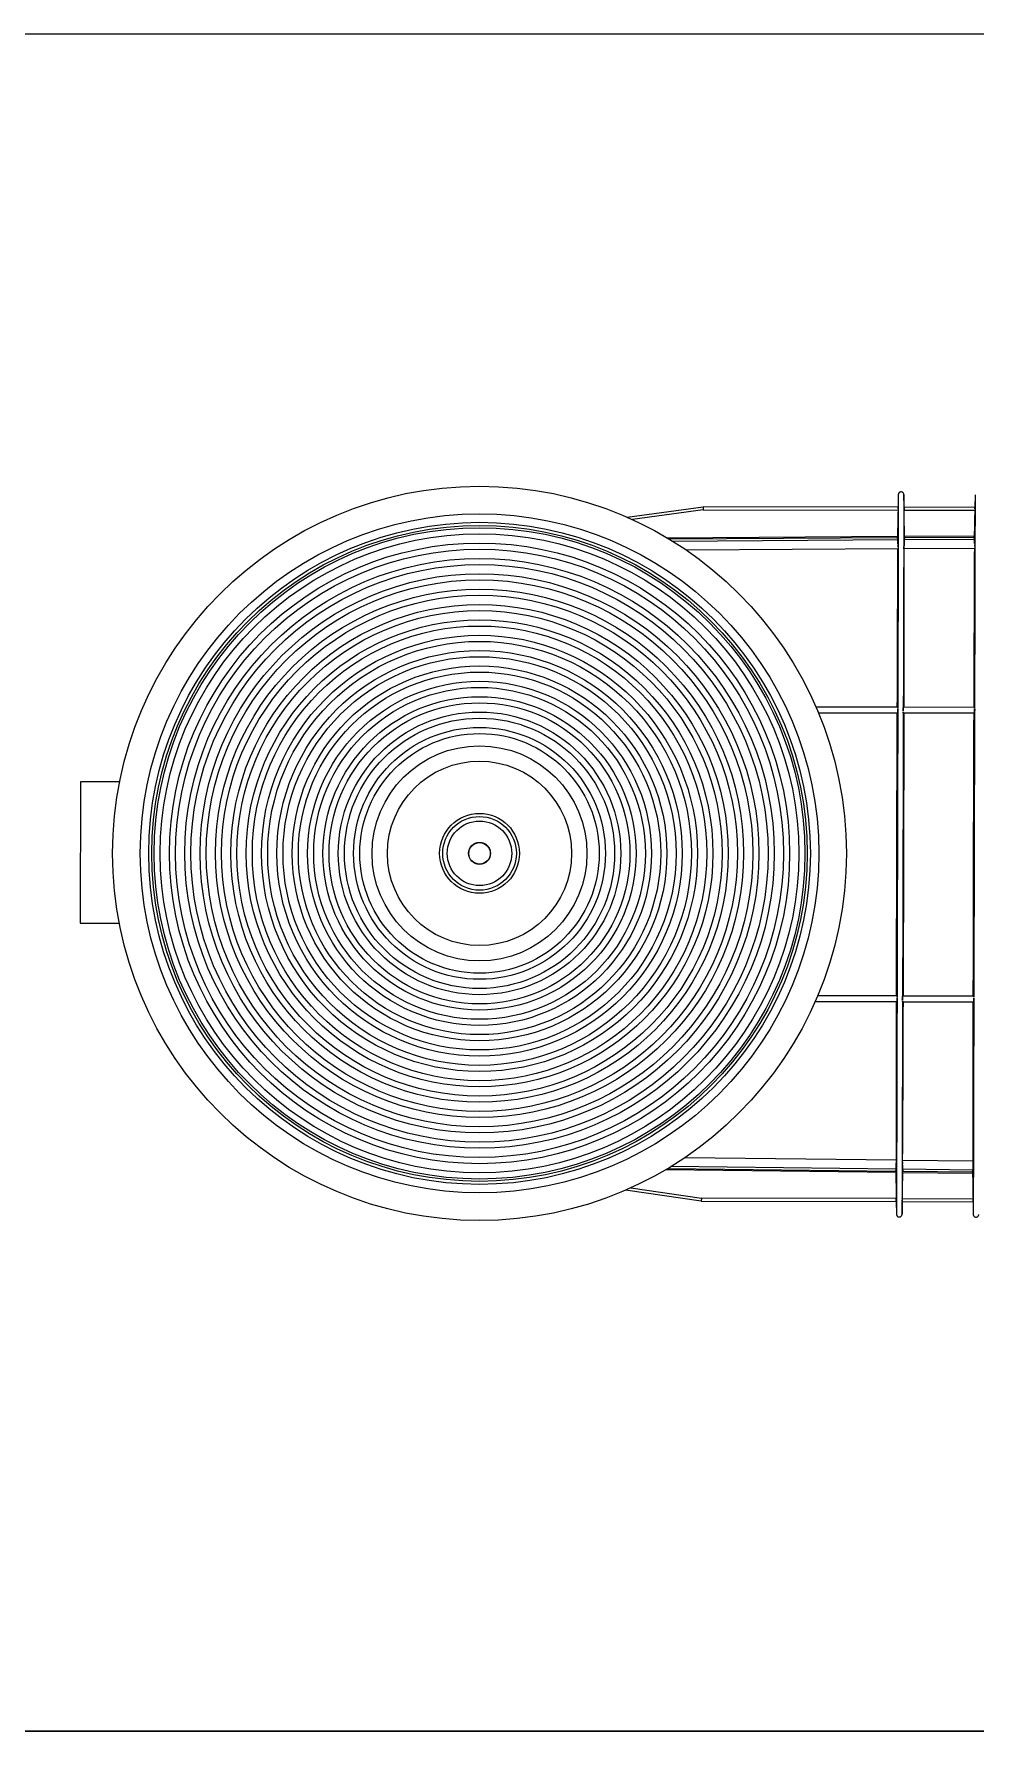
# Model space of a CAD drawing. Header units: millimetres. Extents: x 441156 to 441876, y 4514765 to 4515211.
# Drawn here: x 441279.2501 to 441279.4188, y 4514784.0771 to 4514784.3811 of the extents above; entities that cross this region are included whole.
import ezdxf

# ---------------------------------------------------------------- set-up
doc = ezdxf.new("R2010")
doc.units = ezdxf.units.MM
doc.layers.add('05 ESQUEMAS HIDRAULICOS nuevos_dwg _6_', color=7, linetype='Continuous', lineweight=18, true_color=0x767676)
doc.layers.add('A-DETL', color=7, linetype='Continuous', lineweight=50, true_color=0x008000)
doc.layers.add('LINEAS', color=7, linetype='Continuous', lineweight=9)

# ---------------------------------------------------------------- blocks, each defined once
blk = doc.blocks.new('05 ESQUEMAS HIDRAULICOS nuevos_dwg_A$C38CE57FF-1107634-01_ARQ_HIDRAULICA PISCINA ADULTOS')
at = {"layer": 'LINEAS', "color": 88, "true_color": 0x134c00}
for p, q in [((138.74, 317.19), (136.15, 298.74)), ((315.35, 298.74), (312.76, 317.19)), ((142.91, 248.11), (143.43, 308.18)), ((143.83, 307.52), (143.31, 248.12)), ((143.79, 248.03), (144.3, 306.74)), ((307.2, 306.74), (307.71, 248.03)), ((308.19, 248.12), (307.67, 307.52)), ((308.07, 308.18), (308.59, 248.11)), ((146.67, 303.08), (146.19, 247.99)), ((305.31, 247.99), (304.83, 303.08)), ((187.32, 248.04), (187.32, 269.27)), ((187.43, 269.22), (187.43, 247.93)), ((188.87, 247.93), (188.87, 268.6)), ((188.98, 268.55), (188.98, 248.05)), ((262.52, 248.05), (262.52, 268.55)), ((262.63, 268.6), (262.63, 247.93)), ((264.07, 247.93), (264.07, 269.22)), ((264.18, 269.27), (264.18, 248.04)), ((136.15, 246.41), (136.15, 227.99)), ((142.74, 228.11), (142.89, 246.29)), ((143.29, 246.28), (143.14, 228.11)), ((143.62, 228.03), (143.78, 246.37)), ((146.18, 246.41), (146.01, 227.99)), ((187.32, 228.04), (187.32, 246.36)), ((187.43, 246.47), (187.43, 227.93)), ((188.87, 227.93), (188.87, 246.47)), ((188.98, 246.35), (188.98, 228.05)), ((262.52, 228.05), (262.52, 246.35)), ((262.63, 246.47), (262.63, 227.93)), ((264.07, 227.93), (264.07, 246.47)), ((264.18, 246.36), (264.18, 228.04)), ((305.49, 227.99), (305.32, 246.41)), ((307.72, 246.37), (307.88, 228.03)), ((308.36, 228.11), (308.21, 246.28)), ((308.61, 246.29), (308.76, 228.11)), ((315.35, 227.99), (315.35, 246.41))]:
    blk.add_line(p, q, dxfattribs=at)
at = {"layer": 'LINEAS', "color": 88, "true_color": 0x134c00, "flags": 128}
for points in [[(244.15, 450.61), (244.15, 460.8), (207.35, 460.8), (207.35, 450.61)], [(136.15, 247.99), (136.15, 298.74), (135.35, 298.8), (138.13, 318.57)], [(313.37, 318.57), (316.15, 298.8), (315.35, 298.74), (315.35, 247.99)], [(135.35, 298.8), (135.35, 247.98), (132.06, 247.92)], [(319.44, 247.92), (316.15, 247.98), (316.15, 298.8)], [(132.06, 246.48), (135.35, 246.42), (135.35, 227.98), (132.06, 227.92)], [(319.44, 227.92), (316.15, 227.98), (316.15, 246.42), (319.44, 246.48)]]:
    blk.add_lwpolyline(points, dxfattribs=at)
at = {"layer": 'LINEAS', "color": 88, "true_color": 0x134c00}
for radius in [95.6, 88.4, 86.2, 85.4, 84.8, 83.2, 80.8, 79.2, 76.8, 75.2, 72.8, 71.2, 68.8, 67.2, 64.8, 63.2, 60.8, 59.2, 56.8, 55.2, 52.8, 51.2, 48.8, 47.2, 44.8, 43.2, 40.8, 39.2, 36.8, 35.2, 32.8, 31.2, 28, 24, 10.4, 9.6, 8.4, 2.87, 2.8]:
    blk.add_circle((225.75, 356.8), radius, dxfattribs=at)
for points, knots in [([(132.06, 247.92), (131.97, 247.91), (131.83, 247.89), (131.67, 247.8), (131.55, 247.71), (131.46, 247.59), (131.38, 247.43), (131.33, 247.2), (131.38, 246.97), (131.46, 246.81), (131.55, 246.69), (131.67, 246.6), (131.83, 246.51), (131.97, 246.49), (132.06, 246.48)], [0, 0, 0, 0, 0.119848, 0.184257, 0.25, 0.315743, 0.380152, 0.5, 0.619848, 0.684257, 0.75, 0.815743, 0.880152, 1, 1, 1, 1]), ([(187.55, 247.92), (176.2, 247.92), (164.35, 247.92), (151.99, 247.92), (150.46, 247.92), (148.94, 247.92), (147.46, 247.92), (145.83, 247.92), (143.97, 247.92), (141.95, 247.92), (140.01, 247.92), (138.27, 247.92), (136.92, 247.92), (135.95, 247.92), (135.23, 247.92), (135.2, 247.92), (134.95, 247.92), (134.67, 247.92), (134.28, 247.92), (133.83, 247.92), (133.37, 247.92), (132.95, 247.92), (132.57, 247.92), (131.92, 247.92), (132.06, 247.92), (132.06, 247.92)], [0, 0, 0, 0, 0.30841, 0.322065, 0.335929, 0.349961, 0.36345, 0.376321, 0.394184, 0.414003, 0.433726, 0.453804, 0.474939, 0.494971, 0.510122, 0.539793, 0.57052, 0.601072, 0.672805, 0.738199, 0.803673, 0.869095, 0.934568, 0.999995, 1, 1, 1, 1]), ([(136.15, 247.99), (136.04, 247.99), (135.94, 247.99), (135.75, 247.98), (135.66, 247.98), (135.44, 247.98), (135.35, 247.98), (135.35, 247.98)], [0, 0, 0, 0, 0.25, 0.25, 0.5, 0.5, 1, 1, 1, 1]), ([(142.91, 248.11), (142.29, 248.1), (141.67, 248.09), (141.05, 248.08), (139.42, 248.05), (137.78, 248.02), (136.15, 247.99)], [0.00155015, 0.00155015, 0.00155015, 0.00155015, 0.003875987, 0.003875987, 0.003875987, 0.010001636, 0.010001636, 0.010001636, 0.010001636]), ([(142.91, 248.11), (143.02, 248.11), (143.12, 248.11), (143.27, 248.12), (143.31, 248.12), (143.31, 248.12)], [0, 0, 0, 0, 0.5, 0.5, 1, 1, 1, 1]), ([(143.31, 248.12), (143.33, 248.12), (143.35, 248.11), (143.39, 248.11), (143.41, 248.1), (143.47, 248.1), (143.51, 248.09), (143.59, 248.09), (143.63, 248.08), (143.69, 248.07), (143.71, 248.07), (143.74, 248.07), (143.75, 248.07), (143.76, 248.07), (143.77, 248.07), (143.78, 248.06), (143.78, 248.06), (143.78, 248.06), (143.78, 248.05), (143.79, 248.05)], [0, 0, 0, 0, 0.125, 0.125, 0.25, 0.25, 0.5, 0.5, 0.75, 0.75, 0.875, 0.875, 0.9375, 0.9375, 0.96875, 0.96875, 0.984375, 0.984375, 0.9921875, 0.9921875, 0.9921875, 0.9921875]), ([(143.79, 248.05), (143.79, 248.05), (143.79, 248.04), (143.79, 248.03), (143.79, 248.03), (143.79, 248.03)], [0.9921875, 0.9921875, 0.9921875, 0.9921875, 0.99609375, 0.99609375, 1, 1, 1, 1]), ([(146.19, 247.99), (146.03, 247.99), (145.88, 247.99), (145.57, 247.99), (145.42, 247.99), (145.13, 248), (144.99, 248), (144.73, 248), (144.61, 248), (144.39, 248), (144.29, 248), (144.11, 248.01), (144.04, 248.01), (143.86, 248.01), (143.79, 248.02), (143.79, 248.03)], [0, 0, 0, 0, 0.125, 0.125, 0.25, 0.25, 0.375, 0.375, 0.5, 0.5, 0.625, 0.625, 0.75, 0.75, 1, 1, 1, 1]), ([(146.19, 247.99), (150.18, 248), (154.18, 248), (158.17, 248.01), (167.89, 248.02), (177.6, 248.03), (187.32, 248.04)], [0.00052793, 0.00052793, 0.00052793, 0.00052793, 0.01550395, 0.01550395, 0.01550395, 0.05193653, 0.05193653, 0.05193653, 0.05193653]), ([(187.32, 248.04), (187.34, 248.02), (187.35, 248), (187.37, 247.99), (187.39, 247.97), (187.41, 247.95), (187.43, 247.93)], [0, 0, 0, 0, 0.004143645, 0.004143645, 0.004143645, 0.008151643, 0.008151643, 0.008151643, 0.008151643]), ([(187.44, 247.93), (187.44, 247.93), (187.44, 247.92), (187.51, 247.92), (187.55, 247.92)], [0, 0, 0, 0, 0.45245, 1, 1, 1, 1]), ([(187.55, 247.92), (187.61, 247.92), (187.69, 247.9), (187.88, 247.87), (187.99, 247.86), (188.21, 247.86), (188.32, 247.87), (188.53, 247.9), (188.62, 247.92), (188.69, 247.92)], [0, 0, 0, 0, 0.25, 0.25, 0.5, 0.5, 0.75, 0.75, 1, 1, 1, 1]), ([(188.69, 247.92), (188.74, 247.92), (188.83, 247.92), (188.87, 247.93), (188.87, 247.93), (188.87, 247.93)], [0, 0, 0, 0, 0.4687541, 0.9375067, 1, 1, 1, 1]), ([(262.81, 247.92), (259.87, 247.92), (253.33, 247.92), (242.93, 247.92), (233.5, 247.92), (225.75, 247.92), (217.63, 247.92), (208.01, 247.92), (197.61, 247.92), (191.44, 247.92), (188.69, 247.92)], [0.6859431, 0.6859431, 0.6859431, 0.6859431, 0.7011858, 0.7198797, 0.7399681, 0.7500122, 0.7600564, 0.7820731, 0.7998041, 0.8140802, 0.8140802, 0.8140802, 0.8140802]), ([(188.87, 247.93), (188.89, 247.95), (188.91, 247.97), (188.93, 247.99), (188.95, 248.01), (188.96, 248.03), (188.98, 248.05)], [0.000135647, 0.000135647, 0.000135647, 0.000135647, 0.004143648, 0.004143648, 0.004143648, 0.008287296, 0.008287296, 0.008287296, 0.008287296]), ([(188.98, 248.05), (192.05, 248.05), (195.11, 248.05), (201.24, 248.06), (204.3, 248.07), (213.49, 248.07), (219.62, 248.07), (225.75, 248.07)], [0, 0, 0, 0, 0.125, 0.125, 0.25, 0.25, 0.5, 0.5, 0.5, 0.5]), ([(225.75, 248.07), (228.81, 248.07), (231.88, 248.07), (238.01, 248.07), (241.07, 248.07), (250.26, 248.06), (256.39, 248.05), (262.52, 248.05)], [0.5, 0.5, 0.5, 0.5, 0.625, 0.625, 0.75, 0.75, 1, 1, 1, 1]), ([(262.52, 248.05), (262.54, 248.03), (262.55, 248.01), (262.57, 247.99), (262.59, 247.97), (262.61, 247.95), (262.63, 247.93)], [0, 0, 0, 0, 0.004143648, 0.004143648, 0.004143648, 0.008151649, 0.008151649, 0.008151649, 0.008151649]), ([(262.64, 247.93), (262.64, 247.93), (262.64, 247.92), (262.72, 247.92), (262.79, 247.92), (262.81, 247.92)], [0, 0, 0, 0, 0.3673386, 0.8347371, 1, 1, 1, 1]), ([(262.81, 247.92), (262.88, 247.92), (262.97, 247.9), (263.18, 247.87), (263.29, 247.86), (263.51, 247.86), (263.62, 247.87), (263.81, 247.9), (263.89, 247.92), (263.95, 247.92)], [0, 0, 0, 0, 0.25, 0.25, 0.5, 0.5, 0.75, 0.75, 1, 1, 1, 1]), ([(263.95, 247.92), (263.99, 247.92), (264.06, 247.92), (264.06, 247.93), (264.06, 247.93)], [0, 0, 0, 0, 0.575156, 1, 1, 1, 1]), ([(319.44, 247.92), (319.26, 247.92), (318.88, 247.92), (318.34, 247.92), (317.78, 247.92), (317.2, 247.92), (316.83, 247.92), (316.5, 247.92), (316.28, 247.92), (316.15, 247.92), (315.55, 247.92), (314.59, 247.92), (313.24, 247.92), (311.5, 247.92), (309.57, 247.92), (307.43, 247.92), (305.37, 247.92), (303.45, 247.92), (301.66, 247.92), (299.83, 247.92), (287.26, 247.92), (275.3, 247.92), (263.95, 247.92)], [0, 0, 0, 0, 0.0818027, 0.1636103, 0.24544, 0.3271768, 0.4182356, 0.4423971, 0.4668373, 0.4907253, 0.5049452, 0.5249085, 0.5461149, 0.5659322, 0.5856229, 0.6062402, 0.6262486, 0.6416814, 0.6582886, 0.6749953, 0.6914037, 1, 1, 1, 1]), ([(264.07, 247.93), (264.09, 247.95), (264.11, 247.97), (264.13, 247.99), (264.15, 248), (264.16, 248.02), (264.18, 248.04)], [0.000135647, 0.000135647, 0.000135647, 0.000135647, 0.004143645, 0.004143645, 0.004143645, 0.00828729, 0.00828729, 0.00828729, 0.00828729]), ([(264.18, 248.04), (266.25, 248.04), (268.32, 248.04), (270.39, 248.04), (278.65, 248.03), (286.92, 248.02), (295.19, 248.01), (296.95, 248), (298.71, 248), (300.46, 248), (301.34, 248), (302.22, 248), (303.1, 248), (303.84, 247.99), (304.57, 247.99), (305.31, 247.99)], [0, 0, 0, 0, 0.00775197, 0.00775197, 0.00775197, 0.03875987, 0.03875987, 0.03875987, 0.0453482, 0.0453482, 0.0453482, 0.04864237, 0.04864237, 0.04864237, 0.0514086, 0.0514086, 0.0514086, 0.0514086]), ([(307.71, 248.03), (307.71, 248.02), (307.69, 248.02), (307.63, 248.02), (307.58, 248.01), (307.46, 248.01), (307.39, 248.01), (307.21, 248), (307.11, 248), (306.89, 248), (306.77, 248), (306.51, 248), (306.37, 248), (306.23, 247.99)], [0, 0, 0, 0, 0.125, 0.125, 0.25, 0.25, 0.375, 0.375, 0.5, 0.5, 0.625, 0.625, 0.75, 0.75, 0.75, 0.75]), ([(307.71, 248.05), (307.72, 248.06), (307.72, 248.06), (307.72, 248.06), (307.72, 248.06), (307.73, 248.06), (307.74, 248.07), (307.75, 248.07), (307.76, 248.07), (307.79, 248.07), (307.81, 248.08), (307.87, 248.08), (307.91, 248.09), (307.99, 248.09), (308.03, 248.1), (308.09, 248.1), (308.11, 248.11), (308.15, 248.11), (308.17, 248.12), (308.19, 248.12)], [0.0078125, 0.0078125, 0.0078125, 0.0078125, 0.015625, 0.015625, 0.03125, 0.03125, 0.0625, 0.0625, 0.125, 0.125, 0.25, 0.25, 0.5, 0.5, 0.75, 0.75, 0.875, 0.875, 1, 1, 1, 1]), ([(307.71, 248.03), (307.71, 248.03), (307.71, 248.03), (307.71, 248.04), (307.71, 248.05), (307.71, 248.05)], [0, 0, 0, 0, 0.00390625, 0.00390625, 0.0078125, 0.0078125, 0.0078125, 0.0078125]), ([(308.19, 248.12), (308.19, 248.12), (308.23, 248.12), (308.38, 248.11), (308.48, 248.11), (308.59, 248.11)], [0, 0, 0, 0, 0.5, 0.5, 1, 1, 1, 1]), ([(315.35, 247.99), (314.32, 248.01), (313.28, 248.03), (312.25, 248.05), (311.03, 248.07), (309.81, 248.09), (308.59, 248.11)], [0, 0, 0, 0, 0.003875987, 0.003875987, 0.003875987, 0.008451487, 0.008451487, 0.008451487, 0.008451487]), ([(316.15, 247.98), (316.15, 247.98), (316.13, 247.98), (316.05, 247.98), (315.99, 247.98), (315.77, 247.98), (315.56, 247.99), (315.35, 247.99)], [0, 0, 0, 0, 0.25, 0.25, 0.5, 0.5, 1, 1, 1, 1]), ([(319.44, 246.48), (319.53, 246.49), (319.67, 246.51), (319.83, 246.6), (319.95, 246.69), (320.04, 246.81), (320.12, 246.97), (320.17, 247.2), (320.12, 247.43), (320.04, 247.59), (319.95, 247.71), (319.83, 247.8), (319.67, 247.89), (319.53, 247.91), (319.44, 247.92)], [0, 0, 0, 0, 0.119848, 0.184257, 0.25, 0.315743, 0.380152, 0.5, 0.619848, 0.684257, 0.75, 0.815743, 0.880152, 1, 1, 1, 1]), ([(187.55, 246.48), (176.2, 246.48), (164.35, 246.48), (151.99, 246.48), (150.46, 246.48), (148.94, 246.48), (147.46, 246.48), (145.83, 246.48), (143.97, 246.48), (141.95, 246.48), (140.01, 246.48), (138.27, 246.48), (136.92, 246.48), (135.95, 246.48), (135.23, 246.48), (135.2, 246.48), (134.95, 246.48), (134.67, 246.48), (134.28, 246.48), (133.83, 246.48), (133.37, 246.48), (132.95, 246.48), (132.57, 246.48), (131.92, 246.48), (132.06, 246.48), (132.06, 246.48)], [0, 0, 0, 0, 0.30841, 0.322065, 0.335929, 0.349961, 0.36345, 0.376321, 0.394184, 0.414003, 0.433726, 0.453804, 0.474939, 0.494971, 0.510122, 0.539793, 0.57052, 0.601072, 0.672805, 0.738199, 0.803673, 0.869095, 0.934568, 0.999995, 1, 1, 1, 1]), ([(135.35, 246.42), (135.35, 246.42), (135.37, 246.42), (135.45, 246.42), (135.51, 246.42), (135.73, 246.42), (135.94, 246.41), (136.15, 246.41)], [0, 0, 0, 0, 0.25, 0.25, 0.5, 0.5, 1, 1, 1, 1]), ([(136.15, 246.41), (136.44, 246.4), (136.72, 246.4), (137.01, 246.39), (138.15, 246.37), (139.29, 246.35), (140.43, 246.33), (141.25, 246.32), (142.07, 246.31), (142.89, 246.29)], [0, 0, 0, 0, 0.001068999, 0.001068999, 0.001068999, 0.005344995, 0.005344995, 0.005344995, 0.008431652, 0.008431652, 0.008431652, 0.008431652]), ([(143.29, 246.28), (143.29, 246.28), (143.25, 246.29), (143.1, 246.29), (143, 246.29), (142.89, 246.29)], [0, 0, 0, 0, 0.5, 0.5, 1, 1, 1, 1]), ([(143.78, 246.37), (143.77, 246.37), (143.77, 246.37), (143.77, 246.36), (143.77, 246.35), (143.77, 246.35), (143.77, 246.34), (143.76, 246.34), (143.76, 246.34), (143.75, 246.33), (143.75, 246.33), (143.73, 246.33), (143.72, 246.33), (143.69, 246.33), (143.67, 246.33), (143.61, 246.32), (143.57, 246.31), (143.49, 246.31), (143.45, 246.3), (143.39, 246.3), (143.37, 246.29), (143.33, 246.29), (143.31, 246.29), (143.29, 246.28)], [0, 0, 0, 0, 0.003906, 0.003906, 0.007813, 0.007813, 0.015625, 0.015625, 0.03125, 0.03125, 0.0625, 0.0625, 0.125, 0.125, 0.25, 0.25, 0.5, 0.5, 0.75, 0.75, 0.875, 0.875, 1, 1, 1, 1]), ([(143.78, 246.37), (143.78, 246.38), (143.79, 246.38), (143.86, 246.39), (143.9, 246.39), (144.02, 246.39), (144.1, 246.39), (144.27, 246.4), (144.37, 246.4), (144.6, 246.4), (144.72, 246.4), (144.98, 246.4), (145.12, 246.4), (145.26, 246.41)], [0, 0, 0, 0, 0.125, 0.125, 0.25, 0.25, 0.375, 0.375, 0.5, 0.5, 0.625, 0.625, 0.75, 0.75, 0.75, 0.75]), ([(187.32, 246.36), (187.03, 246.36), (186.75, 246.36), (186.46, 246.36), (185.32, 246.36), (184.18, 246.36), (183.04, 246.36), (180.76, 246.36), (178.48, 246.37), (176.2, 246.37), (167.08, 246.38), (157.95, 246.39), (148.83, 246.4)], [0, 0, 0, 0, 0.001069, 0.001069, 0.001069, 0.00534499, 0.00534499, 0.00534499, 0.01389699, 0.01389699, 0.01389699, 0.04810495, 0.04810495, 0.04810495, 0.04810495]), ([(187.43, 246.47), (187.43, 246.47), (187.42, 246.46), (187.42, 246.46), (187.4, 246.44), (187.38, 246.42), (187.36, 246.4), (187.34, 246.38), (187.33, 246.37), (187.32, 246.36)], [0.000135647, 0.000135647, 0.000135647, 0.000135647, 0.001068999, 0.001068999, 0.001068999, 0.005344995, 0.005344995, 0.005344995, 0.00828729, 0.00828729, 0.00828729, 0.00828729]), ([(187.55, 246.48), (187.51, 246.48), (187.44, 246.48), (187.44, 246.47), (187.44, 246.47)], [0, 0, 0, 0, 0.51479, 1, 1, 1, 1]), ([(188.69, 246.48), (188.62, 246.48), (188.53, 246.5), (188.32, 246.53), (188.21, 246.54), (187.99, 246.54), (187.88, 246.53), (187.69, 246.5), (187.61, 246.48), (187.55, 246.48)], [0, 0, 0, 0, 0.25, 0.25, 0.5, 0.5, 0.75, 0.75, 1, 1, 1, 1]), ([(262.81, 246.48), (259.87, 246.48), (253.33, 246.48), (242.93, 246.48), (233.5, 246.48), (225.75, 246.48), (217.63, 246.48), (208.01, 246.48), (197.61, 246.48), (191.44, 246.48), (188.69, 246.48)], [0.6859431, 0.6859431, 0.6859431, 0.6859431, 0.7011858, 0.7198797, 0.7399681, 0.7500122, 0.7600564, 0.7820731, 0.7998041, 0.8140802, 0.8140802, 0.8140802, 0.8140802]), ([(188.86, 246.47), (188.86, 246.47), (188.86, 246.47), (188.79, 246.48), (188.71, 246.48), (188.69, 246.48)], [0, 0, 0, 0, 0.318255, 0.7865, 1, 1, 1, 1]), ([(188.98, 246.35), (188.98, 246.36), (188.97, 246.36), (188.97, 246.37), (188.95, 246.39), (188.93, 246.41), (188.91, 246.43), (188.9, 246.44), (188.88, 246.46), (188.87, 246.47)], [0, 0, 0, 0, 0.001068999, 0.001068999, 0.001068999, 0.005344995, 0.005344995, 0.005344995, 0.008151649, 0.008151649, 0.008151649, 0.008151649]), ([(244.13, 246.33), (241.07, 246.33), (238.01, 246.33), (231.88, 246.33), (228.81, 246.33), (219.62, 246.33), (213.49, 246.33), (204.3, 246.33), (201.24, 246.34), (195.11, 246.35), (192.05, 246.35), (188.98, 246.35)], [0.25, 0.25, 0.25, 0.25, 0.375, 0.375, 0.5, 0.5, 0.75, 0.75, 0.875, 0.875, 1, 1, 1, 1]), ([(262.63, 246.47), (262.63, 246.46), (262.62, 246.46), (262.62, 246.46), (262.6, 246.44), (262.58, 246.42), (262.56, 246.4), (262.54, 246.38), (262.53, 246.37), (262.52, 246.35)], [0.000135647, 0.000135647, 0.000135647, 0.000135647, 0.001068999, 0.001068999, 0.001068999, 0.005344995, 0.005344995, 0.005344995, 0.008287296, 0.008287296, 0.008287296, 0.008287296]), ([(262.81, 246.48), (262.77, 246.48), (262.68, 246.48), (262.63, 246.47), (262.63, 246.47), (262.63, 246.47)], [0, 0, 0, 0, 0.418085, 0.885568, 1, 1, 1, 1]), ([(263.95, 246.48), (263.89, 246.48), (263.81, 246.5), (263.62, 246.53), (263.51, 246.54), (263.29, 246.54), (263.18, 246.53), (262.97, 246.5), (262.88, 246.48), (262.81, 246.48)], [0, 0, 0, 0, 0.25, 0.25, 0.5, 0.5, 0.75, 0.75, 1, 1, 1, 1]), ([(264.06, 246.47), (264.06, 246.47), (264.06, 246.48), (263.99, 246.48), (263.95, 246.48)], [0, 0, 0, 0, 0.391046, 1, 1, 1, 1]), ([(319.44, 246.48), (319.26, 246.48), (318.88, 246.48), (318.34, 246.48), (317.78, 246.48), (317.2, 246.48), (316.83, 246.48), (316.5, 246.48), (316.28, 246.48), (316.15, 246.48), (315.55, 246.48), (314.59, 246.48), (313.24, 246.48), (311.5, 246.48), (309.57, 246.48), (307.43, 246.48), (305.37, 246.48), (303.45, 246.48), (301.66, 246.48), (299.83, 246.48), (287.26, 246.48), (275.3, 246.48), (263.95, 246.48)], [0, 0, 0, 0, 0.081803, 0.16361, 0.24544, 0.327177, 0.418236, 0.442397, 0.466837, 0.490725, 0.504945, 0.524909, 0.546115, 0.565932, 0.585623, 0.60624, 0.626249, 0.641681, 0.658289, 0.674995, 0.691404, 1, 1, 1, 1]), ([(264.18, 246.36), (264.18, 246.36), (264.17, 246.37), (264.17, 246.37), (264.15, 246.39), (264.13, 246.41), (264.11, 246.43), (264.1, 246.44), (264.08, 246.46), (264.07, 246.47)], [0, 0, 0, 0, 0.001068999, 0.001068999, 0.001068999, 0.005344995, 0.005344995, 0.005344995, 0.008151643, 0.008151643, 0.008151643, 0.008151643]), ([(305.32, 246.41), (305.18, 246.41), (305.03, 246.41), (304.88, 246.41), (303.74, 246.41), (302.6, 246.4), (301.46, 246.4), (296.9, 246.4), (292.33, 246.39), (287.77, 246.39), (279.91, 246.38), (272.05, 246.37), (264.18, 246.36)], [0.00051063, 0.00051063, 0.00051063, 0.00051063, 0.001069, 0.001069, 0.001069, 0.00534499, 0.00534499, 0.00534499, 0.02244898, 0.02244898, 0.02244898, 0.05193653, 0.05193653, 0.05193653, 0.05193653]), ([(305.32, 246.41), (305.48, 246.41), (305.64, 246.41), (305.94, 246.41), (306.09, 246.41), (306.38, 246.4), (306.52, 246.4), (306.78, 246.4), (306.9, 246.4), (307.12, 246.4), (307.22, 246.4), (307.4, 246.39), (307.47, 246.39), (307.66, 246.38), (307.72, 246.38), (307.72, 246.37)], [0, 0, 0, 0, 0.125, 0.125, 0.25, 0.25, 0.375, 0.375, 0.5, 0.5, 0.625, 0.625, 0.75, 0.75, 1, 1, 1, 1]), ([(307.73, 246.35), (307.73, 246.35), (307.73, 246.36), (307.73, 246.37), (307.73, 246.37), (307.72, 246.37)], [0.9921875, 0.9921875, 0.9921875, 0.9921875, 0.99609375, 0.99609375, 1, 1, 1, 1]), ([(308.21, 246.28), (308.19, 246.29), (308.17, 246.29), (308.13, 246.29), (308.11, 246.3), (308.05, 246.3), (308.01, 246.31), (307.93, 246.32), (307.89, 246.32), (307.83, 246.32), (307.81, 246.33), (307.78, 246.33), (307.77, 246.33), (307.75, 246.33), (307.75, 246.34), (307.74, 246.34), (307.74, 246.34), (307.73, 246.34), (307.73, 246.34), (307.73, 246.35)], [0, 0, 0, 0, 0.125, 0.125, 0.25, 0.25, 0.5, 0.5, 0.75, 0.75, 0.875, 0.875, 0.9375, 0.9375, 0.96875, 0.96875, 0.984375, 0.984375, 0.9921875, 0.9921875, 0.9921875, 0.9921875]), ([(308.61, 246.29), (308.5, 246.29), (308.4, 246.29), (308.25, 246.29), (308.21, 246.28), (308.21, 246.28)], [0, 0, 0, 0, 0.5, 0.5, 1, 1, 1, 1]), ([(308.61, 246.29), (309.61, 246.31), (310.62, 246.33), (311.63, 246.34), (312.87, 246.37), (314.11, 246.39), (315.35, 246.41)], [0.001569978, 0.001569978, 0.001569978, 0.001569978, 0.005344995, 0.005344995, 0.005344995, 0.01000163, 0.01000163, 0.01000163, 0.01000163]), ([(315.35, 246.41), (315.46, 246.41), (315.56, 246.41), (315.75, 246.42), (315.84, 246.42), (316.06, 246.42), (316.15, 246.42), (316.15, 246.42)], [0, 0, 0, 0, 0.25, 0.25, 0.5, 0.5, 1, 1, 1, 1]), ([(132.06, 227.92), (131.97, 227.91), (131.83, 227.89), (131.67, 227.8), (131.55, 227.71), (131.46, 227.59), (131.38, 227.43), (131.33, 227.2), (131.38, 226.97), (131.46, 226.81), (131.55, 226.69), (131.67, 226.6), (131.83, 226.51), (131.97, 226.49), (132.06, 226.48)], [0, 0, 0, 0, 0.119848, 0.184257, 0.25, 0.315743, 0.380152, 0.5, 0.619848, 0.684257, 0.75, 0.815743, 0.880152, 1, 1, 1, 1]), ([(187.55, 227.92), (176.2, 227.92), (164.35, 227.92), (151.99, 227.92), (150.46, 227.92), (148.94, 227.92), (147.46, 227.92), (145.83, 227.92), (143.97, 227.92), (141.95, 227.92), (140.01, 227.92), (138.27, 227.92), (136.92, 227.92), (135.95, 227.92), (135.23, 227.92), (135.2, 227.92), (134.95, 227.92), (134.67, 227.92), (134.28, 227.92), (133.83, 227.92), (133.37, 227.92), (132.95, 227.92), (132.57, 227.92), (131.92, 227.92), (132.06, 227.92), (132.06, 227.92)], [0, 0, 0, 0, 0.30841, 0.322065, 0.335929, 0.349961, 0.36345, 0.376321, 0.394184, 0.414003, 0.433726, 0.453804, 0.474939, 0.494971, 0.510122, 0.539793, 0.57052, 0.601072, 0.672805, 0.738199, 0.803673, 0.869095, 0.934568, 0.999995, 1, 1, 1, 1]), ([(136.15, 227.99), (136.04, 227.99), (135.94, 227.99), (135.75, 227.98), (135.66, 227.98), (135.44, 227.98), (135.35, 227.98), (135.35, 227.98)], [0, 0, 0, 0, 0.25, 0.25, 0.5, 0.5, 1, 1, 1, 1]), ([(142.74, 228.11), (142.17, 228.1), (141.61, 228.09), (141.05, 228.08), (139.42, 228.05), (137.78, 228.02), (136.15, 227.99)], [0.001768388, 0.001768388, 0.001768388, 0.001768388, 0.003875987, 0.003875987, 0.003875987, 0.010001636, 0.010001636, 0.010001636, 0.010001636]), ([(142.74, 228.11), (142.84, 228.11), (142.94, 228.11), (143.09, 228.11), (143.13, 228.11), (143.14, 228.11)], [0, 0, 0, 0, 0.5, 0.5, 1, 1, 1, 1]), ([(143.14, 228.11), (143.16, 228.11), (143.18, 228.11), (143.22, 228.1), (143.24, 228.1), (143.3, 228.1), (143.34, 228.09), (143.42, 228.08), (143.46, 228.08), (143.52, 228.07), (143.54, 228.07), (143.57, 228.07), (143.58, 228.07), (143.59, 228.06), (143.6, 228.06), (143.6, 228.06), (143.61, 228.06), (143.61, 228.05), (143.61, 228.05), (143.61, 228.04), (143.61, 228.03), (143.62, 228.03)], [0, 0, 0, 0, 0.125, 0.125, 0.25, 0.25, 0.5, 0.5, 0.75, 0.75, 0.875, 0.875, 0.9375, 0.9375, 0.96875, 0.96875, 0.984375, 0.984375, 0.992188, 0.992188, 1, 1, 1, 1]), ([(146.01, 227.99), (145.86, 227.99), (145.7, 227.99), (145.4, 227.99), (145.25, 227.99), (144.96, 227.99), (144.82, 227.99), (144.56, 228), (144.44, 228), (144.22, 228), (144.12, 228), (143.94, 228.01), (143.86, 228.01), (143.68, 228.01), (143.62, 228.02), (143.62, 228.03)], [0, 0, 0, 0, 0.125, 0.125, 0.25, 0.25, 0.375, 0.375, 0.5, 0.5, 0.625, 0.625, 0.75, 0.75, 1, 1, 1, 1]), ([(146.01, 227.99), (152.9, 228), (159.78, 228.01), (173.55, 228.03), (180.43, 228.04), (187.32, 228.04)], [0, 0, 0, 0, 0.5, 0.5, 1, 1, 1, 1]), ([(187.32, 228.04), (187.34, 228.02), (187.35, 228), (187.37, 227.99), (187.39, 227.97), (187.41, 227.95), (187.43, 227.93)], [0, 0, 0, 0, 0.004143645, 0.004143645, 0.004143645, 0.008151643, 0.008151643, 0.008151643, 0.008151643]), ([(187.44, 227.93), (187.44, 227.93), (187.44, 227.92), (187.51, 227.92), (187.55, 227.92)], [0, 0, 0, 0, 0.45245, 1, 1, 1, 1]), ([(187.55, 227.92), (187.61, 227.92), (187.69, 227.9), (187.88, 227.87), (187.99, 227.86), (188.21, 227.86), (188.32, 227.87), (188.53, 227.9), (188.62, 227.92), (188.69, 227.92)], [0, 0, 0, 0, 0.25, 0.25, 0.5, 0.5, 0.75, 0.75, 1, 1, 1, 1]), ([(188.69, 227.92), (188.74, 227.92), (188.83, 227.92), (188.87, 227.93), (188.87, 227.93), (188.87, 227.93)], [0, 0, 0, 0, 0.468754, 0.937507, 1, 1, 1, 1]), ([(262.81, 227.92), (259.87, 227.92), (253.33, 227.92), (242.93, 227.92), (233.5, 227.92), (225.75, 227.92), (217.63, 227.92), (208.01, 227.92), (197.61, 227.92), (191.44, 227.92), (188.69, 227.92)], [0.6859431, 0.6859431, 0.6859431, 0.6859431, 0.7011858, 0.7198797, 0.7399681, 0.7500122, 0.7600564, 0.7820731, 0.7998041, 0.8140802, 0.8140802, 0.8140802, 0.8140802]), ([(188.87, 227.93), (188.89, 227.95), (188.91, 227.97), (188.93, 227.99), (188.95, 228.01), (188.96, 228.03), (188.98, 228.05)], [0.000135647, 0.000135647, 0.000135647, 0.000135647, 0.004143648, 0.004143648, 0.004143648, 0.008287296, 0.008287296, 0.008287296, 0.008287296]), ([(188.98, 228.05), (192.05, 228.05), (195.11, 228.05), (201.24, 228.06), (204.3, 228.07), (213.49, 228.07), (219.62, 228.07), (225.75, 228.07)], [0, 0, 0, 0, 0.125, 0.125, 0.25, 0.25, 0.5, 0.5, 0.5, 0.5]), ([(225.75, 228.07), (228.81, 228.07), (231.88, 228.07), (238.01, 228.07), (241.07, 228.07), (250.26, 228.06), (256.39, 228.05), (262.52, 228.05)], [0.5, 0.5, 0.5, 0.5, 0.625, 0.625, 0.75, 0.75, 1, 1, 1, 1]), ([(262.52, 228.05), (262.54, 228.03), (262.55, 228.01), (262.57, 227.99), (262.59, 227.97), (262.61, 227.95), (262.63, 227.93)], [0, 0, 0, 0, 0.004143648, 0.004143648, 0.004143648, 0.008151649, 0.008151649, 0.008151649, 0.008151649]), ([(262.64, 227.93), (262.64, 227.93), (262.64, 227.92), (262.72, 227.92), (262.79, 227.92), (262.81, 227.92)], [0, 0, 0, 0, 0.367339, 0.834737, 1, 1, 1, 1]), ([(262.81, 227.92), (262.88, 227.92), (262.97, 227.9), (263.18, 227.87), (263.29, 227.86), (263.51, 227.86), (263.62, 227.87), (263.81, 227.9), (263.89, 227.92), (263.95, 227.92)], [0, 0, 0, 0, 0.25, 0.25, 0.5, 0.5, 0.75, 0.75, 1, 1, 1, 1]), ([(263.95, 227.92), (263.99, 227.92), (264.06, 227.92), (264.06, 227.93), (264.06, 227.93)], [0, 0, 0, 0, 0.575156, 1, 1, 1, 1]), ([(319.44, 227.92), (319.26, 227.92), (318.88, 227.92), (318.34, 227.92), (317.78, 227.92), (317.2, 227.92), (316.83, 227.92), (316.5, 227.92), (316.28, 227.92), (316.15, 227.92), (315.55, 227.92), (314.59, 227.92), (313.24, 227.92), (311.5, 227.92), (309.57, 227.92), (307.43, 227.92), (305.37, 227.92), (303.45, 227.92), (301.66, 227.92), (299.83, 227.92), (287.26, 227.92), (275.3, 227.92), (263.95, 227.92)], [0, 0, 0, 0, 0.081803, 0.16361, 0.24544, 0.327177, 0.418236, 0.442397, 0.466837, 0.490725, 0.504945, 0.524909, 0.546115, 0.565932, 0.585623, 0.60624, 0.626249, 0.641681, 0.658289, 0.674995, 0.691404, 1, 1, 1, 1]), ([(264.07, 227.93), (264.09, 227.95), (264.11, 227.97), (264.13, 227.99), (264.15, 228), (264.16, 228.02), (264.18, 228.04)], [0.000135647, 0.000135647, 0.000135647, 0.000135647, 0.004143645, 0.004143645, 0.004143645, 0.00828729, 0.00828729, 0.00828729, 0.00828729]), ([(264.18, 228.04), (266.25, 228.04), (268.32, 228.04), (270.39, 228.04), (278.65, 228.03), (286.92, 228.02), (295.19, 228.01), (296.98, 228), (298.76, 228), (300.55, 228), (301.44, 228), (302.34, 228), (303.23, 228), (303.98, 227.99), (304.73, 227.99), (305.49, 227.99)], [0, 0, 0, 0, 0.00775197, 0.00775197, 0.00775197, 0.03875987, 0.03875987, 0.03875987, 0.04545794, 0.04545794, 0.04545794, 0.04880698, 0.04880698, 0.04880698, 0.05162677, 0.05162677, 0.05162677, 0.05162677]), ([(307.88, 228.03), (307.88, 228.02), (307.87, 228.02), (307.8, 228.01), (307.76, 228.01), (307.64, 228.01), (307.56, 228.01), (307.39, 228), (307.29, 228), (307.06, 228), (306.94, 228), (306.68, 228), (306.54, 227.99), (306.4, 227.99)], [0, 0, 0, 0, 0.125, 0.125, 0.25, 0.25, 0.375, 0.375, 0.5, 0.5, 0.625, 0.625, 0.75, 0.75, 0.75, 0.75]), ([(307.89, 228.05), (307.89, 228.05), (307.89, 228.05), (307.89, 228.06), (307.9, 228.06), (307.9, 228.06), (307.91, 228.06), (307.92, 228.07), (307.93, 228.07), (307.96, 228.07), (307.98, 228.07), (308.04, 228.08), (308.08, 228.08), (308.16, 228.09), (308.2, 228.1), (308.26, 228.1), (308.28, 228.1), (308.32, 228.11), (308.34, 228.11), (308.36, 228.11)], [0.0078125, 0.0078125, 0.0078125, 0.0078125, 0.015625, 0.015625, 0.03125, 0.03125, 0.0625, 0.0625, 0.125, 0.125, 0.25, 0.25, 0.5, 0.5, 0.75, 0.75, 0.875, 0.875, 1, 1, 1, 1]), ([(308.36, 228.11), (308.37, 228.11), (308.41, 228.11), (308.56, 228.11), (308.66, 228.11), (308.76, 228.11)], [0, 0, 0, 0, 0.5, 0.5, 1, 1, 1, 1]), ([(315.35, 227.99), (314.32, 228.01), (313.28, 228.03), (312.25, 228.05), (311.09, 228.07), (309.93, 228.09), (308.76, 228.11)], [0, 0, 0, 0, 0.003875987, 0.003875987, 0.003875987, 0.008233249, 0.008233249, 0.008233249, 0.008233249]), ([(316.15, 227.98), (316.15, 227.98), (316.13, 227.98), (316.05, 227.98), (315.99, 227.98), (315.77, 227.98), (315.56, 227.99), (315.35, 227.99)], [0, 0, 0, 0, 0.25, 0.25, 0.5, 0.5, 1, 1, 1, 1])]:
    blk.add_open_spline(points, degree=3, knots=knots, dxfattribs=at)
for points in [[(306.23, 247.99), (305.94, 247.99), (305.63, 247.99), (305.31, 247.99)], [(145.26, 246.41), (145.55, 246.41), (145.86, 246.41), (146.18, 246.41)], [(148.83, 246.4), (147.95, 246.41), (147.06, 246.41), (146.18, 246.41)], [(262.52, 246.35), (256.39, 246.35), (250.26, 246.34), (244.13, 246.33)], [(306.4, 227.99), (306.11, 227.99), (305.8, 227.99), (305.49, 227.99)], [(307.88, 228.03), (307.89, 228.03), (307.89, 228.04), (307.89, 228.05)]]:
    blk.add_open_spline(points, degree=3, dxfattribs=at)

msp = doc.modelspace()

# ---------------------------------------------------------------- linework, layer by layer
at = {"layer": 'A-DETL', "color": 7, "lineweight": 9}
for p, q in [((441278.98566513, 4514784.38112571, 0.0000002), (441283.309657, 4514784.38112571, 0.0000002)), ((441283.309657, 4514784.07707196, 0.0000002), (441278.98566513, 4514784.07707196, 0.0000002)), ((441278.98566513, 4514784.07707196, 0.0000002), (441283.309657, 4514784.07707196, 0.0000002)), ((441283.309657, 4514784.07707196, 0.0000002), (441278.98566513, 4514784.07707196, 0.0000002)), ((441278.98566513, 4514784.07707196, 0.0000002), (441283.309657, 4514784.07707196, 0.0000002))]:
    msp.add_line(p, q, dxfattribs=at)

# ---------------------------------------------------------------- block references
at = {"layer": '05 ESQUEMAS HIDRAULICOS nuevos_dwg _6_', "color": 88, "true_color": 0x134c00, "xscale": 0.0006880685341722359, "yscale": 0.0006880685341722359, "zscale": 0.0006880685341722359, "rotation": 89.85320729485538}
msp.add_blockref('05 ESQUEMAS HIDRAULICOS nuevos_dwg_A$C38CE57FF-1107634-01_ARQ_HIDRAULICA PISCINA ADULTOS', (441279.57508462, 4514784.07835933, 0.0000002), dxfattribs=at)

doc.saveas('drawing.dxf')
